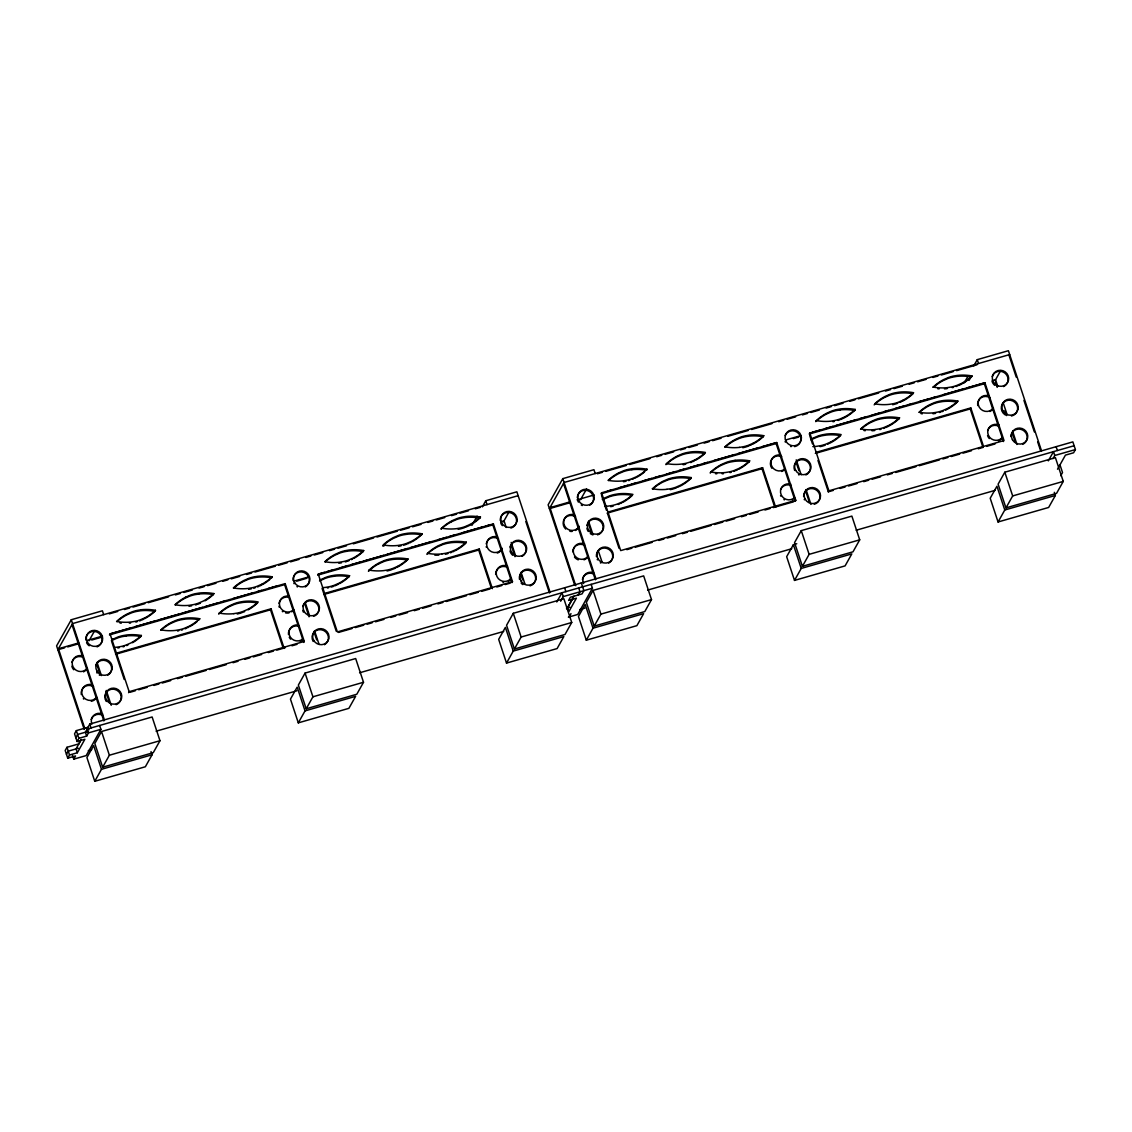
<?xml version="1.0" encoding="UTF-8"?>
<svg xmlns="http://www.w3.org/2000/svg" width="1132" height="1132" viewBox="0 0 1132 1132"><rect width="100%" height="100%" fill="white"/><g stroke="black" fill="none" stroke-linecap="round" stroke-linejoin="round"><path stroke-width="1.5" d="M103.677 614.648L102.404 610.799L71.274 619.742L56.6 645.891L84.235 729.433M89.004 640.811L94.182 631.571M285.179 583.631L110.045 633.906L109.493 634.91L284.613 584.636L285.179 583.631L304.282 641.42L303.73 642.41L284.613 584.636M78.66 743.936L66.986 747.29L65.189 750.488L67.736 758.185L75.519 755.964L73.722 759.148L72.448 755.299M88.862 729.843L88.013 727.268L76.339 730.621L74.542 733.819L77.089 741.517L84.872 739.281L77.316 752.766L69.533 755.002L67.736 758.185M66.463 754.337L68.26 751.139L78.264 748.266M75.816 737.668L77.613 734.47L87.617 731.597M77.089 741.517L78.886 738.319L86.669 736.097L88.452 732.899L100.904 729.319L99.63 725.471M78.575 744.078L81.164 739.465M87.206 728.697L89.796 724.07L1072.853 441.876L1075.4 449.574L1073.603 452.772L1065.438 455.121L1057.514 469.228M81.122 739.847L76.042 748.917L77.316 752.766M1074.127 445.725L87.178 729.05L85.395 732.234L86.669 736.097M113.059 639.155L117.855 637.047A39.365 37.837 29.3 0 1 122.907 635.604L126.812 634.953A49.398 47.473 29.3 0 1 141.401 635.505L140.835 636.467A49.893 47.94 29.3 0 1 132.557 642.707M144.387 618.822A49.893 47.94 29.3 0 0 154.942 611.294L155.508 610.318A49.398 47.473 29.3 0 0 140.92 609.766M100.904 729.319L86.188 755.582L73.722 759.148M101.54 731.498L94.819 743.483L102.658 767.213L153.259 752.681L159.98 740.71L152.127 716.981L101.54 731.498L109.379 755.228L102.658 767.213M128.595 692.685L129.161 691.694L304.282 641.42M101.484 769.307L93.631 745.578L86.923 757.563L94.763 781.292L101.484 769.307L152.07 754.789L151.037 751.62M160.871 629.901A49.893 47.94 29.3 0 1 171.413 622.374L176.224 620.294A39.365 37.837 29.3 0 1 181.276 618.85L185.195 618.199A49.398 47.473 29.3 0 1 199.77 618.751L199.218 619.713A49.398 47.473 29.3 0 0 184.629 619.162L180.724 619.841A39.365 37.837 29.3 0 0 175.672 621.298L170.861 623.392A49.893 47.94 29.3 0 0 161.253 630.029M185.535 597.243L190.346 595.135A39.365 37.837 29.3 0 1 195.397 593.692L199.303 593.041A49.398 47.473 29.3 0 1 213.877 593.592L213.325 594.555A49.893 47.94 29.3 0 1 205.048 600.795M152.07 754.789L145.363 766.76L94.763 781.292M261.69 584.296L256.893 586.39A39.365 37.837 29.3 0 1 251.842 587.833L247.936 588.484A49.398 47.473 29.3 0 1 233.348 587.933A49.893 47.94 29.3 0 1 243.904 580.461L248.715 578.381A39.365 37.837 29.3 0 1 253.766 576.924L257.686 576.287A49.398 47.473 29.3 0 1 272.26 576.825L271.708 577.801A49.398 47.473 29.3 0 0 257.12 577.249L253.214 577.928A39.365 37.837 29.3 0 0 248.163 579.372L243.352 581.48A49.893 47.94 29.3 0 0 233.744 588.116M115.591 654.268L270.506 609.794L271.072 608.79L284.174 648.41M493.382 523.861L318.262 574.136L317.696 575.141L492.83 524.866L493.382 523.861L512.499 581.65L511.933 582.64L492.83 524.866M353.75 558.43A49.893 47.94 29.3 0 0 363.146 551.525L363.726 550.548A49.398 47.473 29.3 0 0 349.137 549.996L345.218 550.676A39.365 37.837 29.3 0 0 340.166 552.133L335.369 554.227A49.893 47.94 29.3 0 0 324.813 561.727A49.398 47.473 29.3 0 0 339.388 562.264L343.293 561.585A39.365 37.837 29.3 0 0 348.345 560.142L353.156 558.034A49.893 47.94 29.3 0 0 363.697 550.534M305.074 673.073L298.353 685.058L306.206 708.774L356.792 694.256L363.513 682.271L355.674 658.541L305.074 673.073L312.927 696.803L306.206 708.774M368.508 571.108L369.06 570.118A49.893 47.94 29.3 0 1 379.63 562.604L384.427 560.524A39.365 37.837 29.3 0 1 389.479 559.081L393.398 558.43A49.398 47.473 29.3 0 1 407.973 558.982L407.421 559.944A49.893 47.94 29.3 0 1 396.865 567.457M298.31 722.853L305.032 710.882L355.618 696.35L348.897 708.335L298.31 722.853L290.457 699.123L297.178 687.152L305.032 710.882M422.08 533.766A49.893 47.94 29.3 0 1 411.539 541.294L406.728 543.374A39.365 37.837 29.3 0 1 401.676 544.832L397.757 545.468A49.398 47.473 29.3 0 1 383.182 544.931A49.893 47.94 29.3 0 1 393.738 537.445L398.549 535.365A39.365 37.837 29.3 0 1 403.6 533.922L407.506 533.271A49.398 47.473 29.3 0 1 422.095 533.823L421.543 534.785A49.398 47.473 29.3 0 0 406.954 534.233M471.931 525.375L477.11 516.135M482.289 506.91L485.741 500.754L516.871 491.812L549.996 591.965L549.445 592.97M465.776 527.144L469.341 525.517A49.893 47.94 29.3 0 0 479.897 518.003L480.477 517.027A49.398 47.473 29.3 0 0 465.889 516.489L461.969 517.154A39.365 37.837 29.3 0 0 456.918 518.612L452.121 520.706A49.893 47.94 29.3 0 0 441.565 528.22M323.794 594.498L478.709 550.025L479.275 549.02L492.378 588.64M503.471 521.824L508.65 512.598M595.206 473.544L593.932 469.695L562.802 478.638L548.129 504.787L574.66 585.018M513.291 613.303L506.57 625.274L514.409 649.004L565.01 634.486L571.731 622.501L563.878 598.771L513.291 613.303L521.13 637.033L514.409 649.004M580.532 499.707L586.574 488.939M776.708 442.527L601.573 492.802L601.021 493.807L776.142 443.532L776.708 442.527L795.81 500.316L795.258 501.306L776.142 443.532M506.513 663.083L513.235 651.098L563.835 636.58L557.114 648.565L506.513 663.083L498.674 639.354L505.396 627.383L513.235 651.098M556.788 601.983L561.967 592.743L563.255 596.592L560.665 601.219M566.778 608.917L573.91 596.21M572.65 598.743L567.571 607.813L568.844 611.662L576.4 598.177L568.618 600.413L570.401 597.229L582.089 593.875L583.871 590.678L581.324 582.966M646.485 470.205L647.037 469.214A49.398 47.473 29.3 0 0 632.448 468.662L628.543 469.341A39.365 37.837 29.3 0 0 623.491 470.799L618.695 472.893M578.197 594.993L579.98 591.795L578.707 587.947M569.198 616.827L570.995 613.643M591.159 584.367L592.432 588.216L577.702 614.478L568.363 617.152M593.069 590.395L586.348 602.38L594.201 626.109L644.787 611.577L651.508 599.606L643.655 575.877L593.069 590.395L600.922 614.124L594.201 626.109M694.85 459.96A49.893 47.94 29.3 0 0 705.392 452.432A49.398 47.473 29.3 0 0 690.831 451.909L686.912 452.588A39.365 37.837 29.3 0 0 681.86 454.031L677.063 456.139A49.893 47.94 29.3 0 0 666.507 463.639L665.941 464.629A49.893 47.94 29.3 0 1 676.497 457.116L681.308 455.036A39.365 37.837 29.3 0 1 686.36 453.578L690.265 452.942A49.398 47.473 29.3 0 1 704.854 453.479A49.893 47.94 29.3 0 1 695.444 460.342M586.291 640.188L593.012 628.203L643.613 613.671L636.892 625.656L586.291 640.188L578.452 616.459L585.173 604.474L593.012 628.203M680.176 486.123A49.893 47.94 29.3 0 0 690.718 478.595L691.298 477.605A49.398 47.473 29.3 0 0 676.71 477.067L672.804 477.746A39.365 37.837 29.3 0 0 667.753 479.19L662.956 481.284A49.893 47.94 29.3 0 0 652.4 488.798M738.559 469.356A49.893 47.94 29.3 0 0 749.101 461.828L749.681 460.851A49.398 47.473 29.3 0 0 735.092 460.314M752.667 444.211A49.893 47.94 29.3 0 0 763.209 436.683L763.789 435.693A49.398 47.473 29.3 0 0 749.2 435.155L745.295 435.834A39.365 37.837 29.3 0 0 740.243 437.277L735.446 439.372A49.893 47.94 29.3 0 0 724.89 446.885M607.106 513.164L762.034 468.69L762.586 467.686L775.689 507.306M840.1 409.897A49.398 47.473 29.3 0 1 854.674 410.477L855.24 409.444A49.398 47.473 29.3 0 0 840.652 408.893L836.746 409.572A39.365 37.837 29.3 0 0 831.695 411.029L826.898 413.123A49.893 47.94 29.3 0 0 816.342 420.637L815.762 421.613A49.893 47.94 29.3 0 1 826.332 414.1L831.143 412.02A39.365 37.837 29.3 0 1 836.194 410.576L840.1 409.925M984.911 382.757L809.79 433.032L809.224 434.037L984.345 383.762L984.911 382.757L1004.027 440.546L828.893 490.821L828.327 491.812L817.955 460.441M796.758 543.742L793.376 544.704L786.655 556.689L794.508 580.405L845.095 565.887L851.816 553.902L801.23 568.434L794.508 580.405M801.272 530.625L794.551 542.61L802.404 566.34L852.99 551.808L859.712 539.837L851.872 516.107L801.272 530.625L809.125 554.355L802.404 566.34M886.016 427.457L888.379 426.325A49.893 47.94 29.3 0 0 898.935 418.826L899.501 417.835M964.322 382.729L967.775 376.574M973.817 365.806L977.27 359.651L1008.4 350.708L1041.525 450.861M969.049 380.423L970.775 377.352M947.909 408.963A49.893 47.94 29.3 0 0 957.304 402.058L957.884 401.082A49.398 47.473 29.3 0 0 943.296 400.544L939.39 401.209A39.365 37.837 29.3 0 0 934.339 402.667L929.542 404.761A49.893 47.94 29.3 0 0 918.986 412.274A49.398 47.473 29.3 0 0 933.56 412.798L937.466 412.119A39.365 37.837 29.3 0 0 942.517 410.675L947.314 408.581A49.893 47.94 29.3 0 0 957.87 401.068M960.884 384.441A49.893 47.94 29.3 0 0 971.426 376.914L971.992 375.923A49.893 47.94 29.3 0 1 961.436 383.437L956.625 385.517A39.365 37.837 29.3 0 1 951.573 386.96L947.668 387.611M815.323 453.394L970.237 408.921L970.803 407.916L983.354 445.895M995 380.72L1000.179 371.494M1004.82 472.2L998.099 484.171L1005.952 507.9L1056.538 493.382L1063.259 481.397L1055.42 457.668L1004.82 472.2L1012.673 495.929L1005.952 507.9M1004.777 509.994L996.924 486.265L990.203 498.25L998.056 521.979L1004.777 509.994L1055.364 495.476L1054.317 492.307M1048.317 460.88L1053.496 451.64L1054.769 455.488L1053.043 458.573M1060.726 475.723L1062.524 472.539L1059.976 464.827M1055.364 495.476L1048.642 507.461L998.056 521.979M144.938 617.803L140.142 619.912A39.365 37.837 29.3 0 1 135.09 621.355L131.185 622.006A49.398 47.473 29.3 0 1 116.596 621.454A49.893 47.94 29.3 0 1 127.152 613.983L131.963 611.903A39.365 37.837 29.3 0 1 137.014 610.445L140.934 609.794M259.964 585.867L261.138 585.286M187.473 627.779L188.648 627.199M351.415 559.618L352.59 559.038M451.569 521.711L456.366 519.602A39.365 37.837 29.3 0 1 461.417 518.159L465.323 517.508A49.398 47.473 29.3 0 1 479.911 518.06M409.798 542.865L410.973 542.27M379.078 563.623L383.875 561.529A39.365 37.837 29.3 0 1 388.927 560.071L392.832 559.42A49.398 47.473 29.3 0 1 407.421 559.972M338.482 584.197L334.902 585.824M469.907 524.526L465.096 526.621A39.365 37.837 29.3 0 1 460.059 528.064L456.139 528.715A49.398 47.473 29.3 0 1 441.565 528.163L440.999 529.196A49.893 47.94 29.3 0 1 451.555 521.682M397.417 566.439L392.62 568.533A39.365 37.837 29.3 0 1 387.568 569.99L383.649 570.627A49.398 47.473 29.3 0 1 369.074 570.089M634.741 478.284L635.901 477.704M694.85 459.946L690.039 462.04A39.365 37.837 29.3 0 1 684.987 463.497L681.082 464.134A49.398 47.473 29.3 0 1 666.507 463.596M693.109 461.531L694.284 460.95M620.619 503.443L621.793 502.863M753.219 443.192L748.422 445.286A39.365 37.837 29.3 0 1 743.37 446.73L739.451 447.381M884.715 397.36L889.511 395.266A39.365 37.837 29.3 0 1 894.563 393.809L898.483 393.172A49.398 47.473 29.3 0 1 913.057 393.71A49.893 47.94 29.3 0 1 902.501 401.195M812.224 439.273L817.021 437.178A39.365 37.837 29.3 0 1 822.073 435.735L825.992 435.084A49.398 47.473 29.3 0 1 840.567 435.622A49.893 47.94 29.3 0 1 830.011 443.107M903.053 400.176L898.256 402.27A39.365 37.837 29.3 0 1 893.205 403.728L889.285 404.365A49.398 47.473 29.3 0 1 874.711 403.827A49.893 47.94 29.3 0 1 885.266 396.342L890.077 394.261A39.365 37.837 29.3 0 1 895.129 392.818L899.034 392.167A49.398 47.473 29.3 0 1 913.623 392.719A49.893 47.94 29.3 0 1 903.067 400.19M830.563 442.088L825.766 444.183A39.365 37.837 29.3 0 1 820.714 445.64L816.795 446.291A49.398 47.473 29.3 0 1 812.818 446.588M960.87 384.413L958.507 385.545M945.574 410.152L946.748 409.572M142.024 619.926L143.212 619.388M395.676 568.009L393.285 569.071M452.871 551.808L454.059 551.256M750.29 445.315L751.492 444.763M677.799 487.227L679.002 486.689M736.182 470.473L737.371 469.922M900.124 402.299L901.313 401.761M827.634 444.211L828.822 443.673M200.392 603.172L197.959 604.148M257.558 586.914L258.775 586.418M126.699 645.594L127.902 645.084M185.068 628.84L186.285 628.331M243.451 612.072L244.654 611.577M407.393 543.912L408.595 543.402M632.335 479.331L633.538 478.822M690.704 462.578L691.921 462.068M618.228 504.49L619.43 503.981M840.538 419.562L844.118 417.934A49.893 47.94 29.3 0 0 854.674 410.421M139.59 620.902L140.807 620.435M347.793 561.132L349.01 560.665M450.437 552.77L451.654 552.303M749.087 445.824L747.856 446.291A39.365 37.837 29.3 0 1 742.804 447.734M676.596 487.736L675.365 488.203A39.365 37.837 29.3 0 1 670.314 489.647M956.073 386.507L957.29 386.04M733.748 471.436L734.979 470.969M883.583 428.434L884.799 427.967M941.951 411.666L943.182 411.199M518.145 495.675L72.547 623.591L57.873 649.74L64.651 647.801M109.266 613.884L117.728 611.45M124.506 609.511L129.6 608.054M132.982 607.077L144.839 603.667M148.235 602.705L168.569 596.861M175.347 594.923L180.427 593.451M183.809 592.489L192.284 590.055M199.062 588.102L204.142 586.645M207.538 585.668L216 583.249M222.778 581.296L227.857 579.839M231.253 578.862L239.729 576.429M246.507 574.49L251.587 573.033M254.969 572.056L275.302 566.226M278.698 565.25L287.16 562.816M290.556 561.84L299.018 559.406M305.796 557.468L310.89 556.01M314.272 555.034L322.747 552.6M329.525 550.661L334.605 549.19M337.987 548.228L346.463 545.794M353.241 543.841L373.574 538.011M376.956 537.035L397.29 531.205M400.686 530.229L409.161 527.795M412.543 526.819L421.019 524.385M427.797 522.446L432.877 520.989M436.259 520.013L444.735 517.579M451.512 515.64L456.592 514.183M459.988 513.206L468.45 510.773M475.228 508.82L480.322 507.362M597.399 473.756L602.479 472.299M605.875 471.322L626.208 465.493M629.59 464.516L649.924 458.672M656.702 456.734L661.781 455.276M665.177 454.3L673.639 451.866M680.417 449.928L685.497 448.47M688.893 447.494L697.369 445.06M704.146 443.107L709.226 441.65M712.608 440.688L721.084 438.254M727.862 436.301L748.195 430.471M751.577 429.495L771.911 423.651M778.689 421.712L783.769 420.255M787.164 419.279L795.626 416.845M802.404 414.906L807.498 413.449M810.88 412.473L819.356 410.039M826.134 408.086L831.213 406.629M834.595 405.666L843.071 403.233M849.849 401.28L854.929 399.822M858.325 398.846L878.658 393.016M885.436 391.064L890.516 389.606M893.898 388.644L902.374 386.21M909.152 384.257L914.232 382.8M917.628 381.824L926.089 379.39M932.867 377.451L937.961 375.994M941.343 375.017L953.201 371.607M956.597 370.645L976.93 364.801M78.759 642.905L58.439 648.749L84.787 728.442M87.235 640.471L102.488 636.099M110.964 633.665L131.284 627.836M134.68 626.859L155.013 621.015M158.395 620.053L178.729 614.209M182.125 613.233L202.444 607.403M205.84 606.427L217.698 603.031M221.094 602.054L226.174 600.597M232.951 598.644L253.285 592.814M256.667 591.838L261.747 590.38M268.525 588.428L277 585.994M293.938 581.14L309.192 576.754M319.351 573.839L324.445 572.382M327.827 571.405L332.907 569.948M339.685 568.009L348.161 565.576M351.543 564.599L360.018 562.165M363.414 561.189L383.748 555.359M387.13 554.383L407.463 548.553M410.845 547.577L431.179 541.733M437.957 539.794L446.433 537.36M449.814 536.384L454.908 534.927M461.686 532.988L482.006 527.144M485.402 526.182L490.481 524.71M500.655 521.795L504.037 520.819L506.23 527.47M570.287 501.801L549.954 507.645L575.764 585.683M577.065 499.863L594.017 494.995M607.573 491.104L612.653 489.647M619.43 487.694L627.892 485.274M631.288 484.298L636.368 482.84M643.146 480.888L651.622 478.454M655.004 477.492L660.083 476.02M666.861 474.082L675.337 471.648M678.733 470.671L683.813 469.214M690.591 467.275L699.052 464.842M702.448 463.865L707.528 462.408M714.306 460.469L734.64 454.625M738.022 453.649L758.355 447.819M761.751 446.843L775.307 442.952M785.466 440.037L800.72 435.65M812.578 432.254L821.054 429.82M824.436 428.844L832.911 426.41M836.293 425.448L856.627 419.604M860.023 418.628L865.103 417.17M871.881 415.232L880.356 412.798M883.738 411.822L888.818 410.364M895.596 408.426L904.072 405.992M907.454 405.015L912.548 403.558M919.326 401.605L927.787 399.172M931.183 398.209L936.263 396.752M943.041 394.799L963.374 388.969M966.756 387.993L983.708 383.125M992.17 380.692L995.566 379.715L997.759 386.366M67.708 646.924L78.207 643.91M91.763 640.019L101.922 637.104M296.768 581.169L306.942 578.24M569.736 502.806L549.402 508.636L564.076 482.487L1009.673 354.571L1009.121 355.561L1016.253 377.14M793.376 438.593L798.456 437.136M116.143 653.263L271.072 608.79M324.346 593.493L479.275 549.02M607.672 512.159L762.586 467.686M815.875 452.39L970.803 407.916M512.499 581.65L337.364 631.925L318.262 574.136M795.81 500.316L620.69 550.591L601.573 492.802M130.279 692.204L135.331 690.746M138.698 689.784L147.118 687.365M153.853 685.44L158.905 683.983M162.272 683.02L170.691 680.601M177.427 678.662L182.478 677.219M185.846 676.257L206.066 670.455M209.434 669.479L226.273 664.654M233.008 662.715L238.06 661.272M244.795 659.333L249.847 657.876M253.214 656.914L261.634 654.494M268.369 652.57L273.42 651.112M276.788 650.15L285.207 647.73M291.943 645.792L296.994 644.349M338.496 632.434L351.967 628.571M355.335 627.595L363.754 625.175M367.122 624.213L372.173 622.77M375.541 621.793L383.96 619.388M390.696 617.449L395.747 615.992M399.115 615.03L407.534 612.61M414.27 610.686L419.321 609.228M422.689 608.266L431.108 605.846M437.843 603.908L442.895 602.465M446.263 601.488L466.469 595.701M469.837 594.725L478.256 592.305M481.624 591.343L490.043 588.923M496.778 586.999L501.83 585.541M505.197 584.579L510.249 583.122M626.859 549.657L631.911 548.199M635.278 547.237L652.117 542.398M658.852 540.459L663.904 539.016M667.272 538.054L675.691 535.634M682.426 533.696L687.478 532.252M690.845 531.276L711.052 525.474M714.419 524.512L722.839 522.093M726.206 521.13L734.626 518.711M741.361 516.772L746.413 515.329M749.78 514.367L758.199 511.947M764.949 510.008L770.001 508.565M773.368 507.589L793.574 501.787M828.327 491.812L833.378 490.368M840.114 488.43L845.165 486.972M848.533 486.01L856.952 483.59M863.702 481.666L868.753 480.209M872.121 479.246L880.54 476.827M887.276 474.888L892.327 473.445M895.695 472.483L915.901 466.681M919.269 465.705L939.475 459.903M942.843 458.941L947.894 457.498M951.262 456.521L959.681 454.102M963.049 453.14L971.468 450.72M978.204 448.796L983.255 447.338M986.623 446.376L995.042 443.956M563.255 596.592L592.432 588.216M1054.769 455.488L1075.4 449.574M566.453 608.125L569.792 607.162M88.268 750.672L91.664 749.695M156.103 731.201L296.839 690.803M359.58 672.79L503.712 631.415M579.796 609.568L584.89 608.11M647.617 590.097L791.763 548.723M856.188 530.229L995.24 490.312M109.379 755.228L159.98 740.71M312.927 696.803L363.513 682.271M521.13 637.033L571.731 622.501M600.922 614.124L651.508 599.606M809.125 554.355L859.712 539.837M1012.673 495.929L1063.259 481.397M832.968 421.741L834.27 421.486M683.134 464.743L684.436 464.488A39.365 37.837 29.3 0 0 685.723 464.191M626.053 481.256L623.463 481.723M458.191 529.323L459.493 529.068A39.365 37.837 29.3 0 0 464.545 527.611M401.11 545.822L398.521 546.303M610.643 506.669L611.945 506.414A39.365 37.837 29.3 0 0 613.233 506.103M251.29 588.838L248.686 589.305M327.332 588.003L328.62 587.734M177.498 631.005L178.799 630.75M935.612 413.378L932.994 413.774M341.44 562.845L338.822 563.227M191.619 605.846L189.002 606.243M117.813 647.985L119.129 647.773M875.178 429.523L879.083 428.887A39.365 37.837 29.3 0 0 884.134 427.429L888.931 425.335A49.893 47.94 29.3 0 0 899.487 417.821M631.897 469.695L627.977 470.346A39.365 37.837 29.3 0 0 622.925 471.789L618.129 473.883A49.893 47.94 29.3 0 0 608.521 480.534M735.092 460.342L731.173 460.979A39.365 37.837 29.3 0 0 726.121 462.436L721.325 464.53A49.893 47.94 29.3 0 0 710.783 472.044M666.974 489.293L670.88 488.656A39.365 37.837 29.3 0 0 675.931 487.199L680.728 485.104A49.893 47.94 29.3 0 0 691.284 477.591M406.954 534.276L403.034 534.912A39.365 37.837 29.3 0 0 397.983 536.37L393.186 538.464A49.893 47.94 29.3 0 0 383.578 545.1M442.032 553.873L445.937 553.223A39.365 37.837 29.3 0 0 450.989 551.779L455.786 549.685A49.893 47.94 29.3 0 0 466.342 542.171M198.751 594.045L194.831 594.682A39.365 37.837 29.3 0 0 189.78 596.139L184.983 598.234A49.893 47.94 29.3 0 0 175.375 604.87M334.464 576.188L330.544 576.825A39.365 37.837 29.3 0 0 325.492 578.282L320.696 580.376A49.893 47.94 29.3 0 0 319.535 580.985M233.815 613.643L237.734 612.992A39.365 37.837 29.3 0 0 242.786 611.549L247.583 609.455A49.893 47.94 29.3 0 0 258.138 601.941A49.398 47.473 29.3 0 0 243.564 601.417L239.659 602.082A39.365 37.837 29.3 0 0 234.607 603.54L229.81 605.634A49.893 47.94 29.3 0 0 219.254 613.148M126.26 635.958L122.341 636.608A39.365 37.837 29.3 0 0 117.289 638.052L112.493 640.146A49.893 47.94 29.3 0 0 111.332 640.754M1056.114 446.673L1057.387 450.522M1023.936 400.388L1034.379 431.943M1037.676 441.905L1040.421 450.196M1003.249 402.964L1007.098 414.595M1012.588 431.193L1016.975 444.48M995.552 382.375L997.193 387.356M1004.891 410.605L1006.532 415.585M1012.574 433.853L1015.319 442.145M977.27 359.651L978.543 363.499M984.345 383.762L1003.461 441.537M970.237 408.921L982.802 446.885M809.79 433.032L828.893 490.821M809.776 435.678L812.493 443.942M796.221 459.847L801.131 474.704M806.041 489.562L810.951 504.419M796.206 462.493L798.937 470.742M805.489 490.552L809.309 502.113M793.376 544.704L801.23 568.434M762.034 468.69L774.585 506.655M601.559 495.462L606.469 510.32M607.573 513.617L619.034 548.284M588.555 521.272L592.927 534.474M598.375 550.987L602.21 562.533M587.989 522.262L591.81 533.823M562.802 478.638L595.927 578.777L595.361 579.782L563.51 483.477M564.599 587.777L565.873 591.626M525.828 521.569L548.893 591.3M511.169 542.412L515.569 555.685M521.06 572.297L524.908 583.914M511.169 545.072L515.003 556.689M521.045 574.957L522.701 579.938M485.741 500.754L487.015 504.603M478.709 550.025L491.274 587.989M322.068 588.343L336.261 631.26M305.244 602.592L309.602 615.808M314.512 630.665L318.884 643.867M305.23 605.252L309.05 616.798M313.96 631.656L316.691 639.92M270.506 609.794L283.057 647.759M110.045 633.906L129.161 691.694M111.672 641.504L124.237 679.483M97.027 662.376L101.399 675.578M106.309 690.435L111.219 705.293M97.012 665.022L99.743 673.271M105.757 691.426L109.578 702.986M71.274 619.742L104.399 719.881L103.833 720.886L71.981 624.581M89.796 724.07L91.069 727.933M87.178 729.05L88.452 732.899M76.339 730.621L78.886 738.319M66.986 747.29L69.533 755.002M578.919 526.79A8.264 7.938 29.3 0 1 568.193 529.465A8.264 7.938 29.3 0 1 564.344 519.079A8.264 7.938 29.3 0 1 574.518 514.933M579.089 526.253A8.264 7.938 29.3 0 1 575.481 530.483M572.169 531.432A8.264 7.938 29.3 0 1 569.849 531.262M565.731 529.083A8.264 7.938 29.3 0 1 575.551 516.701M588.159 556.152A8.264 7.938 29.3 0 1 577.235 558.062A8.264 7.938 29.3 0 1 574.15 547.449A8.264 7.938 29.3 0 1 584.621 544.039M588.201 556.194A8.264 7.938 29.3 0 1 583.985 559.845M578.268 559.831A8.264 7.938 29.3 0 1 574.49 557.1M572.707 551.723A8.264 7.938 29.3 0 1 584.593 545.299M583.659 583.518A8.264 7.938 29.3 0 1 593.635 572.707M582.386 579.485A8.264 7.938 29.3 0 1 593.621 573.924M794.65 497.528A8.264 7.938 29.3 0 1 784.136 498.349A8.264 7.938 29.3 0 1 781.207 488.302A8.264 7.938 29.3 0 1 790.744 484.142M792.768 499.594A8.264 7.938 29.3 0 1 792.273 499.877M784.419 499.863A8.264 7.938 29.3 0 1 783.91 499.566M780.783 496.141A8.264 7.938 29.3 0 1 780.542 495.604M780.571 489.477A8.264 7.938 29.3 0 1 790.744 485.317M785.099 468.634A8.264 7.938 29.3 0 1 771.345 465.181A8.264 7.938 29.3 0 1 780.627 455.106M784.929 469.214A8.264 7.938 29.3 0 1 781.66 471.464M771.826 468.252A8.264 7.938 29.3 0 1 781.745 456.649M988.986 395.945A8.264 7.938 29.3 0 0 978.812 400.091A8.264 7.938 29.3 0 0 982.661 410.477A8.264 7.938 29.3 0 0 993.387 407.803A8.264 7.938 29.3 0 1 989.948 411.496M977.737 405.567A8.264 7.938 29.3 0 1 990.019 397.714M1002.273 437.617A8.264 7.938 29.3 0 1 991.377 438.862A8.264 7.938 29.3 0 1 988.703 428.306A8.264 7.938 29.3 0 1 999.089 425.052M1002.386 437.702A8.264 7.938 29.3 0 1 998.452 440.857M989.34 438.565A8.264 7.938 29.3 0 1 987.571 435.565M987.599 430.514A8.264 7.938 29.3 0 1 999.061 426.311M666.974 489.321A49.398 47.473 29.3 0 1 652.386 488.755M690.732 478.638A49.398 47.473 29.3 0 0 676.158 478.058L672.238 478.737A39.365 37.837 29.3 0 0 667.187 480.194L662.39 482.289A49.893 47.94 29.3 0 0 652.782 488.925M602.281 499.311A49.893 47.94 29.3 0 1 604.573 498.023L609.37 495.958A39.365 37.837 29.3 0 1 614.421 494.5L618.341 493.849A49.398 47.473 29.3 0 1 632.915 494.401A49.893 47.94 29.3 0 1 622.359 501.886L617.563 503.966A39.365 37.837 29.3 0 1 612.511 505.41L608.591 506.061A49.398 47.473 29.3 0 1 604.615 506.358M622.954 502.254A49.893 47.94 29.3 0 0 632.349 495.349A49.398 47.473 29.3 0 0 617.775 494.825L613.869 495.505A39.365 37.837 29.3 0 0 608.818 496.948L604.021 499.042A49.893 47.94 29.3 0 0 602.861 499.651M749.667 460.837A49.893 47.94 29.3 0 1 739.111 468.365L734.314 470.445A39.365 37.837 29.3 0 1 729.263 471.888L725.343 472.539A49.398 47.473 29.3 0 1 710.769 471.987L710.203 473.02A49.893 47.94 29.3 0 1 720.759 465.507L725.57 463.427A39.365 37.837 29.3 0 1 730.621 461.983L734.527 461.332A49.398 47.473 29.3 0 1 749.115 461.884M723.461 473.7A49.398 47.473 29.3 0 1 722.131 473.784M716.811 473.784A49.398 47.473 29.3 0 1 715.481 473.7M731.244 472.256A39.365 37.837 29.3 0 1 729.984 472.596M830.577 442.117A49.893 47.94 29.3 0 0 841.118 434.575A49.398 47.473 29.3 0 0 826.544 434.051L822.639 434.73A39.365 37.837 29.3 0 0 817.587 436.174L812.79 438.282A49.893 47.94 29.3 0 0 811.63 438.876M825.2 445.187A39.365 37.837 29.3 0 1 820.148 446.631M811.064 439.881A49.893 47.94 29.3 0 1 812.21 439.258M875.178 429.552A49.398 47.473 29.3 0 1 860.603 428.986M860.603 429.028A49.893 47.94 29.3 0 1 871.145 421.5L875.956 419.42A39.365 37.837 29.3 0 1 881.007 417.977L884.927 417.326A49.398 47.473 29.3 0 1 899.501 417.878M874.626 430.556A49.398 47.473 29.3 0 1 871.965 430.768M865.315 430.684A49.398 47.473 29.3 0 1 863.985 430.556M881.078 429.24A39.365 37.837 29.3 0 1 879.805 429.58M898.949 418.868A49.398 47.473 29.3 0 0 884.361 418.288L880.455 418.967A39.365 37.837 29.3 0 0 875.404 420.425L870.607 422.519A49.893 47.94 29.3 0 0 860.999 429.155M922.354 413.803A49.398 47.473 29.3 0 1 921.038 413.647M940.72 412.09A39.365 37.837 29.3 0 1 939.461 412.487M957.318 402.115A49.398 47.473 29.3 0 0 942.73 401.535L938.824 402.214A39.365 37.837 29.3 0 0 933.773 403.657L928.976 405.765A49.893 47.94 29.3 0 0 919.368 412.402M577.263 497.67A8.264 7.938 29.3 0 1 589.659 491.543A8.264 7.938 29.3 0 1 589.588 505.325M582.273 505.565A8.264 7.938 29.3 0 1 581.24 505.013M578.381 502.099A8.264 7.938 29.3 0 1 577.872 501.052M586.956 525.432A8.264 7.938 29.3 0 1 595.135 519.149A8.264 7.938 29.3 0 1 603.101 526.238A8.264 7.938 29.3 0 1 597.555 534.87M592.942 534.856A8.264 7.938 29.3 0 1 590.296 533.568M588.258 531.474A8.264 7.938 29.3 0 1 586.942 528.276M596.408 556.604A8.264 7.938 29.3 0 1 602.578 548.213A8.264 7.938 29.3 0 1 612.143 553.279A8.264 7.938 29.3 0 1 608.705 563.099M600.851 563.085A8.264 7.938 29.3 0 1 600.342 562.788M597.498 559.873A8.264 7.938 29.3 0 1 597.215 559.364M803.607 496.538A8.264 7.938 29.3 0 1 810.767 488.571A8.264 7.938 29.3 0 1 819.78 495.066A8.264 7.938 29.3 0 1 814.347 504.264M804.456 499.863A8.264 7.938 29.3 0 1 804.215 499.339M794.65 470.445A8.264 7.938 29.3 0 1 798.966 460.215A8.264 7.938 29.3 0 1 809.663 464.545A8.264 7.938 29.3 0 1 805.871 474.973M799.065 474.959A8.264 7.938 29.3 0 1 798.541 474.704M785.127 435.424A8.264 7.938 29.3 0 1 798.895 433.768A8.264 7.938 29.3 0 1 794.664 446.631M791.183 446.616A8.264 7.938 29.3 0 1 790.617 446.475M785.339 442.088A8.264 7.938 29.3 0 1 785.099 441.565M992.156 376.461A8.264 7.938 29.3 0 1 1005.315 373.433A8.264 7.938 29.3 0 1 1003.546 386.592M994.745 385.333A8.264 7.938 29.3 0 1 992.141 381.526M1005.258 414.92A8.264 7.938 29.3 0 1 1003.787 402.228A8.264 7.938 29.3 0 1 1016.635 404.534A8.264 7.938 29.3 0 1 1011.456 416.024M1010.848 436.471A8.264 7.938 29.3 0 1 1017.993 429.085A8.264 7.938 29.3 0 1 1026.866 435.013A8.264 7.938 29.3 0 1 1022.663 444.381M647.023 469.2A49.893 47.94 29.3 0 1 636.481 476.728L631.67 478.808A39.365 37.837 29.3 0 1 626.619 480.251L622.699 480.902A49.398 47.473 29.3 0 1 608.125 480.35A49.893 47.94 29.3 0 1 618.68 472.879M631.897 469.667A49.398 47.473 29.3 0 1 646.471 470.247M629.873 480.223A39.365 37.837 29.3 0 1 628.614 480.605M644.547 471.917A49.893 47.94 29.3 0 1 637.075 477.096M763.775 435.678A49.893 47.94 29.3 0 1 753.233 443.206M739.465 447.409A49.398 47.473 29.3 0 1 724.876 446.829M763.223 436.726A49.398 47.473 29.3 0 0 748.648 436.145L744.729 436.825A39.365 37.837 29.3 0 0 739.677 438.282L734.88 440.376A49.893 47.94 29.3 0 0 725.272 447.013M816.328 420.58A49.398 47.473 29.3 0 0 830.916 421.161L834.822 420.481A39.365 37.837 29.3 0 0 839.873 419.038L844.67 416.93A49.893 47.94 29.3 0 0 855.226 409.43M839.321 420.029A39.365 37.837 29.3 0 1 838.076 420.453M874.159 404.874A49.893 47.94 29.3 0 1 884.7 397.346M897.69 403.275A39.365 37.837 29.3 0 1 892.639 404.718M947.668 387.639A49.398 47.473 29.3 0 1 933.079 387.059M933.093 387.116A49.893 47.94 29.3 0 1 943.635 379.588L948.446 377.508A39.365 37.837 29.3 0 1 953.498 376.05L957.417 375.414A49.398 47.473 29.3 0 1 971.992 375.951M947.102 388.644A49.398 47.473 29.3 0 1 944.456 388.856M939.136 388.856A49.398 47.473 29.3 0 1 937.791 388.771M953.568 387.328A39.365 37.837 29.3 0 1 952.295 387.668M971.426 376.956A49.398 47.473 29.3 0 0 956.851 376.376L952.946 377.055A39.365 37.837 29.3 0 0 947.894 378.498L943.097 380.607A49.893 47.94 29.3 0 0 933.476 387.243M87.079 668.361A8.264 7.938 29.3 0 1 76.325 670.37A8.264 7.938 29.3 0 1 72.901 660.013A8.264 7.938 29.3 0 1 82.99 656.036M86.513 669.366A8.264 7.938 29.3 0 1 83.443 671.842M73.792 669.762A8.264 7.938 29.3 0 1 71.868 666.21M71.882 662.248A8.264 7.938 29.3 0 1 82.976 657.253M96.63 697.255A8.264 7.938 29.3 0 1 86.046 699.364A8.264 7.938 29.3 0 1 82.296 689.247A8.264 7.938 29.3 0 1 91.989 684.733M96.673 697.298A8.264 7.938 29.3 0 1 91.352 701.274M83.754 699.081A8.264 7.938 29.3 0 1 83.344 698.656M81.292 694.539A8.264 7.938 29.3 0 1 93.574 686.685M91.89 724.098A8.264 7.938 29.3 0 1 102.644 714.023M91.154 719.485A8.264 7.938 29.3 0 1 102.616 715.283M302.711 639.014A8.264 7.938 29.3 0 1 289.382 635.165A8.264 7.938 29.3 0 1 298.07 624.991M302.952 639.212A8.264 7.938 29.3 0 1 300.235 641.236M290.584 639.17A8.264 7.938 29.3 0 1 289.254 637.245M288.448 634.472A8.264 7.938 29.3 0 1 299.23 626.42M293.57 609.738A8.264 7.938 29.3 0 1 279.816 606.285A8.264 7.938 29.3 0 1 289.099 596.21M293.754 609.865A8.264 7.938 29.3 0 1 291.688 611.804M289.028 612.893A8.264 7.938 29.3 0 1 285.547 612.879M282.83 611.775A8.264 7.938 29.3 0 1 282.335 611.45M279.264 607.276A8.264 7.938 29.3 0 1 278.981 606.158M278.996 603.314A8.264 7.938 29.3 0 1 289.113 597.356M502.141 548.426A8.264 7.938 29.3 0 1 491.486 551.751A8.264 7.938 29.3 0 1 487.213 541.365A8.264 7.938 29.3 0 1 497.472 537.049M502.042 548.383A8.264 7.938 29.3 0 1 497.373 553.081M486.335 547.237A8.264 7.938 29.3 0 1 486.208 546.671M486.222 543.827A8.264 7.938 29.3 0 1 498.49 538.818M511.098 578.268A8.264 7.938 29.3 0 1 500.174 580.178A8.264 7.938 29.3 0 1 497.09 569.58A8.264 7.938 29.3 0 1 507.56 566.156M511.14 578.311A8.264 7.938 29.3 0 1 508.466 581.197M503.499 582.442A8.264 7.938 29.3 0 1 502.919 582.372M495.646 574.419A8.264 7.938 29.3 0 1 507.532 567.415M160.857 629.859A49.398 47.473 29.3 0 0 175.446 630.425L179.351 629.76A39.365 37.837 29.3 0 0 184.403 628.302L189.2 626.208A49.893 47.94 29.3 0 0 199.756 618.695M182.606 629.732A39.365 37.837 29.3 0 1 181.346 630.114M197.279 621.411A49.893 47.94 29.3 0 1 189.808 626.604M141.387 635.462A49.893 47.94 29.3 0 1 130.845 642.99L126.034 645.056A39.365 37.837 29.3 0 1 120.983 646.514L117.063 647.164A49.398 47.473 29.3 0 1 114.417 647.405M111.898 639.75A49.893 47.94 29.3 0 1 113.044 639.127M126.246 635.929A49.398 47.473 29.3 0 1 140.835 636.509M124.223 646.485A39.365 37.837 29.3 0 1 122.978 646.867M233.829 613.671A49.398 47.473 29.3 0 1 219.24 613.091M248.177 609.837A49.893 47.94 29.3 0 0 257.572 602.932A49.398 47.473 29.3 0 0 242.998 602.408L239.093 603.087A39.365 37.837 29.3 0 0 234.041 604.53L229.244 606.639A49.893 47.94 29.3 0 0 218.688 614.138M242.22 612.539A39.365 37.837 29.3 0 1 237.168 613.997M322.634 587.635A49.398 47.473 29.3 0 0 325.28 587.423L329.186 586.744A39.365 37.837 29.3 0 0 334.237 585.286L339.034 583.192A49.893 47.94 29.3 0 0 349.59 575.679M349.604 575.735A49.398 47.473 29.3 0 0 335.015 575.155L331.11 575.834A39.365 37.837 29.3 0 0 326.058 577.278L321.262 579.386A49.893 47.94 29.3 0 0 320.101 579.98M333.671 586.291A39.365 37.837 29.3 0 1 331.181 587.098M349.024 576.683A49.893 47.94 29.3 0 1 339.642 583.588M334.464 576.16A49.398 47.473 29.3 0 1 349.038 576.726M407.973 558.925A49.893 47.94 29.3 0 1 397.417 566.453M368.523 571.136A49.893 47.94 29.3 0 1 379.064 563.609M392.054 569.538A39.365 37.837 29.3 0 1 387.002 570.981M442.032 553.902A49.398 47.473 29.3 0 1 427.443 553.322M427.457 553.378A49.893 47.94 29.3 0 1 437.999 545.85L442.81 543.77A39.365 37.837 29.3 0 1 447.862 542.313L451.781 541.676A49.398 47.473 29.3 0 1 466.356 542.214M426.891 554.369A49.893 47.94 29.3 0 1 437.447 546.841L442.244 544.761A39.365 37.837 29.3 0 1 447.296 543.318L451.215 542.667A49.398 47.473 29.3 0 1 465.79 543.218A49.893 47.94 29.3 0 1 455.234 550.69M438.82 555.119A49.398 47.473 29.3 0 1 434.83 555.175M447.932 553.59A39.365 37.837 29.3 0 1 445.385 554.227M85.777 639.92A8.264 7.938 29.3 0 1 92.315 631.458A8.264 7.938 29.3 0 1 101.767 637.33A8.264 7.938 29.3 0 1 97.027 646.896M89.216 645.778A8.264 7.938 29.3 0 1 86.584 642.679M95.725 665.432A8.264 7.938 29.3 0 1 108.644 662.22A8.264 7.938 29.3 0 1 107.625 675.323M99.772 675.295A8.264 7.938 29.3 0 1 99.262 674.997M97.069 673.059A8.264 7.938 29.3 0 1 96.729 672.578M106.281 701.472A8.264 7.938 29.3 0 1 108.884 690.11A8.264 7.938 29.3 0 1 120.374 693.845A8.264 7.938 29.3 0 1 116.129 704.684M313.196 641.49A8.264 7.938 29.3 0 1 316.125 630.609A8.264 7.938 29.3 0 1 327.332 633.849A8.264 7.938 29.3 0 1 324.417 644.716M302.782 606.483A8.264 7.938 29.3 0 1 316.111 602.917A8.264 7.938 29.3 0 1 313.805 616.303M303.376 612.087A8.264 7.938 29.3 0 1 302.768 610.459M293.018 580.433A8.264 7.938 29.3 0 1 299.173 572.042A8.264 7.938 29.3 0 1 308.739 577.108A8.264 7.938 29.3 0 1 305.3 586.942M297.461 586.914A8.264 7.938 29.3 0 1 296.938 586.617M294.094 583.702A8.264 7.938 29.3 0 1 293.811 583.192M500.202 520.366A8.264 7.938 29.3 0 1 507.362 512.414A8.264 7.938 29.3 0 1 516.39 518.909A8.264 7.938 29.3 0 1 510.942 528.092M502.367 525.63A8.264 7.938 29.3 0 1 500.811 523.168M510.023 546.997A8.264 7.938 29.3 0 1 522.885 543.049A8.264 7.938 29.3 0 1 522.093 556.336M512.782 555.331A8.264 7.938 29.3 0 1 510.008 550.959M519.432 579.287A8.264 7.938 29.3 0 1 525.701 570.287A8.264 7.938 29.3 0 1 535.394 576.301A8.264 7.938 29.3 0 1 530.045 585.881M522.8 584.579A8.264 7.938 29.3 0 1 521.102 582.966M185.535 597.215A49.893 47.94 29.3 0 0 174.993 604.743A49.398 47.473 29.3 0 0 189.553 605.28L193.473 604.601A39.365 37.837 29.3 0 0 198.525 603.144L203.321 601.05A49.893 47.94 29.3 0 0 213.877 593.536M196.713 604.573A39.365 37.837 29.3 0 1 195.468 604.955M198.737 594.017A49.398 47.473 29.3 0 1 213.325 594.583M155.494 610.304A49.893 47.94 29.3 0 1 144.953 617.831M154.942 611.351A49.398 47.473 29.3 0 0 140.368 610.771L136.463 611.45A39.365 37.837 29.3 0 0 131.411 612.893L126.6 614.987A49.893 47.94 29.3 0 0 116.992 621.624M130.619 623.024A49.398 47.473 29.3 0 1 129.303 623.152M121.308 623.152A49.398 47.473 29.3 0 1 119.992 623.039M137.085 621.709A39.365 37.837 29.3 0 1 135.812 622.062M272.246 576.782A49.893 47.94 29.3 0 1 261.704 584.31M255.096 587.819A39.365 37.837 29.3 0 1 253.837 588.201M269.77 579.499A49.893 47.94 29.3 0 1 262.299 584.692M346.548 561.557A39.365 37.837 29.3 0 1 345.288 561.939M363.16 551.581A49.398 47.473 29.3 0 0 348.571 551.001L344.666 551.68A39.365 37.837 29.3 0 0 339.614 553.124L334.817 555.218A49.893 47.94 29.3 0 0 325.209 561.854M383.932 546.148A49.398 47.473 29.3 0 1 382.63 545.921M406.162 544.379A39.365 37.837 29.3 0 1 403.671 545.185M421.514 534.771A49.893 47.94 29.3 0 1 412.133 541.676M480.449 517.013A49.893 47.94 29.3 0 1 469.907 524.54M578.848 500.924A8.264 7.938 29.3 0 0 593.027 501.632A8.264 7.938 29.3 0 0 586.15 489.265A8.264 7.938 29.3 0 0 578.848 500.924M588.399 529.818A8.264 7.938 29.3 0 0 602.592 530.526A8.264 7.938 29.3 0 0 595.701 518.159A8.264 7.938 29.3 0 0 588.399 529.818M597.951 558.713A8.264 7.938 29.3 0 0 612.143 559.42A8.264 7.938 29.3 0 0 605.252 547.039A8.264 7.938 29.3 0 0 597.951 558.713M805.192 499.212A8.264 7.938 29.3 0 0 819.37 499.92A8.264 7.938 29.3 0 0 812.493 487.552A8.264 7.938 29.3 0 0 805.192 499.212M795.64 470.332A8.264 7.938 29.3 0 0 809.819 471.039A8.264 7.938 29.3 0 0 802.942 458.658A8.264 7.938 29.3 0 0 795.64 470.332M786.089 441.438A8.264 7.938 29.3 0 0 800.267 442.145A8.264 7.938 29.3 0 0 793.376 429.778A8.264 7.938 29.3 0 0 786.089 441.438M993.316 381.951A8.264 7.938 29.3 0 0 1007.508 382.658A8.264 7.938 29.3 0 0 1000.617 370.277A8.264 7.938 29.3 0 0 993.316 381.951M1002.867 410.831A8.264 7.938 29.3 0 0 1017.06 411.539A8.264 7.938 29.3 0 0 1010.168 399.172A8.264 7.938 29.3 0 0 1002.867 410.831M1012.433 439.725A8.264 7.938 29.3 0 0 1026.611 440.433A8.264 7.938 29.3 0 0 1019.72 428.066A8.264 7.938 29.3 0 0 1012.433 439.725M87.32 642.028A8.264 7.938 29.3 0 0 101.512 642.735A8.264 7.938 29.3 0 0 94.621 630.368A8.264 7.938 29.3 0 0 87.32 642.028M96.871 670.922A8.264 7.938 29.3 0 0 111.063 671.63A8.264 7.938 29.3 0 0 104.172 659.263A8.264 7.938 29.3 0 0 96.871 670.922M106.436 699.817A8.264 7.938 29.3 0 0 120.615 700.51A8.264 7.938 29.3 0 0 113.724 688.143A8.264 7.938 29.3 0 0 106.436 699.817M313.663 640.316A8.264 7.938 29.3 0 0 327.856 641.023A8.264 7.938 29.3 0 0 320.964 628.656A8.264 7.938 29.3 0 0 313.663 640.316M304.112 611.436A8.264 7.938 29.3 0 0 318.29 612.129A8.264 7.938 29.3 0 0 311.413 599.762A8.264 7.938 29.3 0 0 304.112 611.436M294.561 582.541A8.264 7.938 29.3 0 0 308.739 583.249A8.264 7.938 29.3 0 0 301.862 570.882A8.264 7.938 29.3 0 0 294.561 582.541M501.787 523.055A8.264 7.938 29.3 0 0 515.98 523.762A8.264 7.938 29.3 0 0 509.089 511.381A8.264 7.938 29.3 0 0 501.787 523.055M511.353 551.935A8.264 7.938 29.3 0 0 525.531 552.642A8.264 7.938 29.3 0 0 518.64 540.275A8.264 7.938 29.3 0 0 511.353 551.935M520.904 580.829A8.264 7.938 29.3 0 0 535.082 581.537A8.264 7.938 29.3 0 0 528.205 569.17A8.264 7.938 29.3 0 0 520.904 580.829"/></g></svg>
